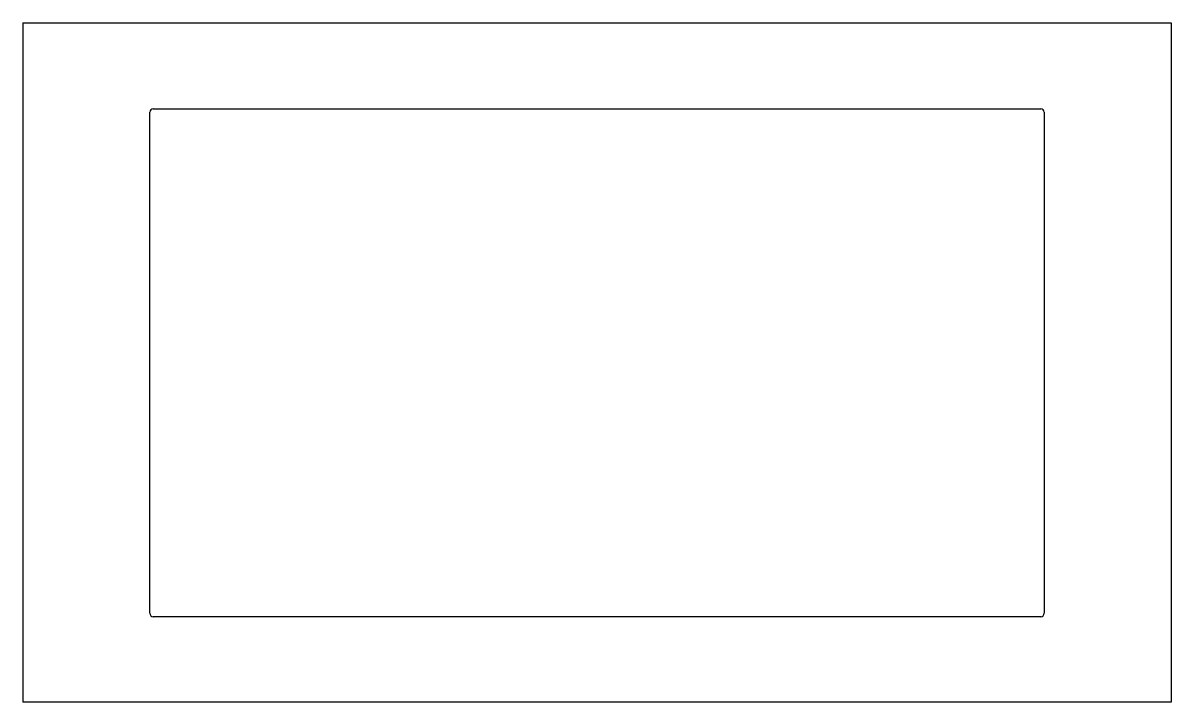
# Model space of a CAD drawing. Extents: x 0 to 330, y 178 to 373.
import ezdxf

# ---------------------------------------------------------------- set-up
doc = ezdxf.new("R2010")
doc.units = 0
doc.header["$MEASUREMENT"] = 0
doc.layers.add('VISIBLE', color=7, linetype='CONTINUOUS')

msp = doc.modelspace()

# ---------------------------------------------------------------- linework, layer by layer
at = {"layer": 'VISIBLE'}
for p, q in [((0, 373), (0, 177.85)), ((0, 373), (330, 373)), ((330, 373), (330, 177.85)), ((36.44, 203.35), (36.44, 347.35)), ((37.44, 348.35), (292.56, 348.35)), ((293.56, 347.35), (293.56, 203.35)), ((292.56, 202.35), (37.44, 202.35)), ((330, 177.85), (0, 177.85))]:
    msp.add_line(p, q, dxfattribs=at)
for centre, start, end in [((37.44, 347.35), 90, 180), ((292.56, 347.35), 0, 90), ((37.44, 203.35), 180, 270), ((292.56, 203.35), 270, 0)]:
    msp.add_arc(centre, 1, start, end, dxfattribs=at)

doc.saveas('drawing.dxf')
